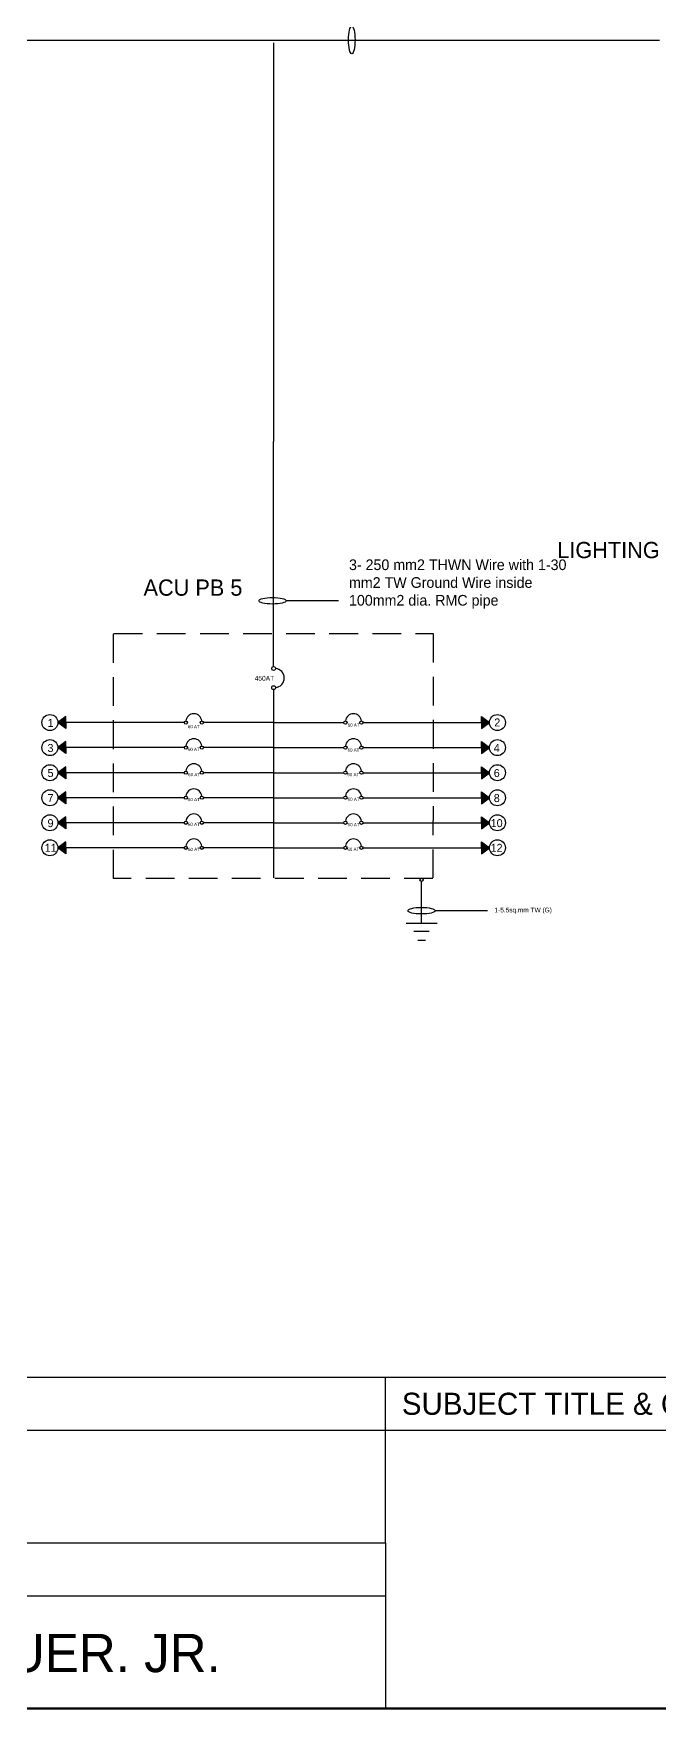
# Model space of a CAD drawing. Header units: inches. Extents: x -2 to 2474, y 1 to 287.
# Drawn here: x 2198.3 to 2267.5, y 1.3 to 186.2 of the extents above; entities that cross this region are included whole.
import ezdxf

# ---------------------------------------------------------------- set-up
doc = ezdxf.new("R2010")
doc.units = ezdxf.units.IN
doc.header["$MEASUREMENT"] = 0
doc.linetypes.add('HIDDEN2', pattern=[4.7625, 3.175, -1.5875])
doc.layers.add('LEGENDS', color=7, linetype='Continuous')
doc.layers.add('PIPING', color=7, linetype='Continuous', lineweight=70)
doc.styles.add('Annotative', font='txt')

msp = doc.modelspace()

# ---------------------------------------------------------------- hatches: boundary and pattern name
at = {"lineweight": 30, "true_color": 0x000000}
h = msp.add_hatch(color=18, dxfattribs=at)
h.dxf.hatch_style = 1
h.paths.add_polyline_path([(2201.9168, 110.15342), (2201.9168, 110.81574), (2201.0337, 110.15342), (2201.9168, 109.49109)])
h = msp.add_hatch(color=18, dxfattribs=at)
h.dxf.hatch_style = 1
h.paths.add_polyline_path([(2247.83808, 110.15342), (2247.83808, 109.49109), (2248.72118, 110.15342), (2247.83808, 110.81574)])
h = msp.add_hatch(color=18, dxfattribs=at)
h.dxf.hatch_style = 1
h.paths.add_polyline_path([(2201.9168, 107.38893), (2201.9168, 108.05125), (2201.0337, 107.38893), (2201.9168, 106.7266)])
h = msp.add_hatch(color=18, dxfattribs=at)
h.dxf.hatch_style = 1
h.paths.add_polyline_path([(2247.83808, 107.38893), (2247.83808, 106.7266), (2248.72118, 107.38893), (2247.83808, 108.05125)])
h = msp.add_hatch(color=18, dxfattribs=at)
h.dxf.hatch_style = 1
h.paths.add_polyline_path([(2201.9168, 104.62443), (2201.9168, 105.28676), (2201.0337, 104.62443), (2201.9168, 103.96211)])
h = msp.add_hatch(color=18, dxfattribs=at)
h.dxf.hatch_style = 1
h.paths.add_polyline_path([(2247.83808, 104.62443), (2247.83808, 103.96211), (2248.72118, 104.62443), (2247.83808, 105.28676)])
h = msp.add_hatch(color=18, dxfattribs=at)
h.dxf.hatch_style = 1
h.paths.add_polyline_path([(2201.9168, 101.85994), (2201.9168, 102.52227), (2201.0337, 101.85994), (2201.9168, 101.19762)])
h = msp.add_hatch(color=18, dxfattribs=at)
h.dxf.hatch_style = 1
h.paths.add_polyline_path([(2247.83808, 101.85994), (2247.83808, 101.19762), (2248.72118, 101.85994), (2247.83808, 102.52227)])
h = msp.add_hatch(color=18, dxfattribs=at)
h.dxf.hatch_style = 1
h.paths.add_polyline_path([(2201.9168, 99.09545), (2201.9168, 99.75778), (2201.0337, 99.09545), (2201.9168, 98.43312)])
h = msp.add_hatch(color=18, dxfattribs=at)
h.dxf.hatch_style = 1
h.paths.add_polyline_path([(2247.83808, 99.09545), (2247.83808, 98.43312), (2248.72118, 99.09545), (2247.83808, 99.75778)])
h = msp.add_hatch(color=18, dxfattribs=at)
h.dxf.hatch_style = 1
h.paths.add_polyline_path([(2201.9168, 96.33096), (2201.9168, 96.99329), (2201.0337, 96.33096), (2201.9168, 95.66863)])
h = msp.add_hatch(color=18, dxfattribs=at)
h.dxf.hatch_style = 1
h.paths.add_polyline_path([(2247.83808, 96.33096), (2247.83808, 95.66863), (2248.72118, 96.33096), (2247.83808, 96.99329)])

# ---------------------------------------------------------------- linework, layer by layer
at = {"lineweight": 30}
for p, q in [((2267.52465, 185.43087), (2101.0049, 185.43087)), ((2224.87744, 185.17296), (2224.87744, 141.17716)), ((2224.87744, 128.81374), (2224.87744, 141.17716)), ((2224.87744, 116.33885), (2224.87744, 128.81374)), ((2226.26078, 123.64317), (2232.04893, 123.64317)), ((2224.90277, 93.01383), (2224.90277, 113.78403)), ((2201.9168, 110.81574), (2201.0337, 110.15342)), ((2201.0337, 110.15342), (2201.0337, 110.15342)), ((2201.9168, 109.49109), (2201.0337, 110.15342)), ((2201.9168, 110.15342), (2201.9168, 110.81574)), ((2201.9168, 110.15342), (2201.9168, 109.49109)), ((2207.21541, 110.15342), (2201.9168, 110.15342)), ((2214.99791, 110.15342), (2207.21541, 110.15342)), ((2224.87744, 110.15342), (2217.11726, 110.15342)), ((2224.87744, 110.15342), (2232.63763, 110.15342)), ((2234.75697, 110.15342), (2242.53947, 110.15342)), ((2242.53947, 110.15342), (2247.83808, 110.15342)), ((2247.83808, 110.81574), (2248.72118, 110.15342)), ((2247.83808, 110.15342), (2247.83808, 110.81574)), ((2247.83808, 109.49109), (2248.72118, 110.15342)), ((2247.83808, 110.15342), (2247.83808, 109.49109)), ((2248.72118, 110.15342), (2248.72118, 110.15342)), ((2201.9168, 108.05125), (2201.0337, 107.38893)), ((2201.0337, 107.38893), (2201.0337, 107.38893)), ((2201.9168, 106.7266), (2201.0337, 107.38893)), ((2201.9168, 107.38893), (2201.9168, 108.05125)), ((2201.9168, 107.38893), (2201.9168, 106.7266)), ((2207.21541, 107.38893), (2201.9168, 107.38893)), ((2214.99791, 107.38893), (2207.21541, 107.38893)), ((2224.87744, 107.38893), (2217.11726, 107.38893)), ((2224.87744, 107.38893), (2232.63763, 107.38893)), ((2234.75697, 107.38893), (2242.53947, 107.38893)), ((2242.53947, 107.38893), (2247.83808, 107.38893)), ((2247.83808, 108.05125), (2248.72118, 107.38893)), ((2247.83808, 107.38893), (2247.83808, 108.05125)), ((2247.83808, 106.7266), (2248.72118, 107.38893)), ((2247.83808, 107.38893), (2247.83808, 106.7266)), ((2248.72118, 107.38893), (2248.72118, 107.38893)), ((2201.9168, 105.28676), (2201.0337, 104.62443)), ((2201.0337, 104.62443), (2201.0337, 104.62443)), ((2201.9168, 103.96211), (2201.0337, 104.62443)), ((2201.9168, 104.62443), (2201.9168, 105.28676)), ((2201.9168, 104.62443), (2201.9168, 103.96211)), ((2207.21541, 104.62443), (2201.9168, 104.62443)), ((2214.99791, 104.62443), (2207.21541, 104.62443)), ((2224.87744, 104.62443), (2217.11726, 104.62443)), ((2224.87744, 104.62443), (2232.63763, 104.62443)), ((2234.75697, 104.62443), (2242.53947, 104.62443)), ((2242.53947, 104.62443), (2247.83808, 104.62443)), ((2247.83808, 105.28676), (2248.72118, 104.62443)), ((2247.83808, 104.62443), (2247.83808, 105.28676)), ((2247.83808, 103.96211), (2248.72118, 104.62443)), ((2247.83808, 104.62443), (2247.83808, 103.96211)), ((2248.72118, 104.62443), (2248.72118, 104.62443)), ((2201.9168, 102.52227), (2201.0337, 101.85994)), ((2201.0337, 101.85994), (2201.0337, 101.85994)), ((2201.9168, 101.19762), (2201.0337, 101.85994)), ((2201.9168, 101.85994), (2201.9168, 102.52227)), ((2201.9168, 101.85994), (2201.9168, 101.19762)), ((2207.21541, 101.85994), (2201.9168, 101.85994)), ((2214.99791, 101.85994), (2207.21541, 101.85994)), ((2224.87744, 101.85994), (2217.11726, 101.85994)), ((2224.87744, 101.85994), (2232.63763, 101.85994)), ((2234.75697, 101.85994), (2242.53947, 101.85994)), ((2242.53947, 101.85994), (2247.83808, 101.85994)), ((2247.83808, 102.52227), (2248.72118, 101.85994)), ((2247.83808, 101.85994), (2247.83808, 102.52227)), ((2247.83808, 101.19762), (2248.72118, 101.85994)), ((2247.83808, 101.85994), (2247.83808, 101.19762)), ((2248.72118, 101.85994), (2248.72118, 101.85994)), ((2201.9168, 99.75778), (2201.0337, 99.09545)), ((2201.0337, 99.09545), (2201.0337, 99.09545)), ((2201.9168, 98.43312), (2201.0337, 99.09545)), ((2201.9168, 99.09545), (2201.9168, 99.75778)), ((2201.9168, 99.09545), (2201.9168, 98.43312)), ((2207.21541, 99.09545), (2201.9168, 99.09545)), ((2214.99791, 99.09545), (2207.21541, 99.09545)), ((2224.87744, 99.09545), (2217.11726, 99.09545)), ((2224.87744, 99.09545), (2232.63763, 99.09545)), ((2234.75697, 99.09545), (2242.53947, 99.09545)), ((2242.53947, 99.09545), (2247.83808, 99.09545)), ((2247.83808, 99.75778), (2248.72118, 99.09545)), ((2247.83808, 99.09545), (2247.83808, 99.75778)), ((2247.83808, 98.43312), (2248.72118, 99.09545)), ((2247.83808, 99.09545), (2247.83808, 98.43312)), ((2248.72118, 99.09545), (2248.72118, 99.09545)), ((2201.9168, 96.99329), (2201.0337, 96.33096)), ((2201.0337, 96.33096), (2201.0337, 96.33096)), ((2201.9168, 95.66863), (2201.0337, 96.33096)), ((2201.9168, 96.33096), (2201.9168, 96.99329)), ((2201.9168, 96.33096), (2201.9168, 95.66863)), ((2207.21541, 96.33096), (2201.9168, 96.33096)), ((2214.99791, 96.33096), (2207.21541, 96.33096)), ((2224.87744, 96.33096), (2217.11726, 96.33096)), ((2224.87744, 96.33096), (2232.63763, 96.33096)), ((2234.75697, 96.33096), (2242.53947, 96.33096)), ((2242.53947, 96.33096), (2247.83808, 96.33096)), ((2247.83808, 96.99329), (2248.72118, 96.33096)), ((2247.83808, 96.33096), (2247.83808, 96.99329)), ((2247.83808, 95.66863), (2248.72118, 96.33096)), ((2247.83808, 96.33096), (2247.83808, 95.66863)), ((2248.72118, 96.33096), (2248.72118, 96.33096)), ((2241.22671, 88.00567), (2241.22671, 92.62293)), ((2242.73016, 89.42882), (2248.51831, 89.42882)), ((2239.51801, 88.00567), (2242.93541, 88.00567)), ((2240.37236, 87.12257), (2242.08106, 87.12257)), ((2240.79954, 86.12009), (2241.65389, 86.12009))]:
    msp.add_line(p, q, dxfattribs=at)
at = {"linetype": 'HIDDEN2', "lineweight": 30}
for p, q in [((2207.17462, 92.94897), (2207.17462, 119.96726)), ((2207.21541, 119.98272), (2242.53947, 119.98272)), ((2242.49868, 119.96726), (2242.48563, 93.01383)), ((2242.48563, 92.9498), (2207.16157, 92.9498))]:
    msp.add_line(p, q, dxfattribs=at)
for p, q in [((2097.46993, 37.90291), (2237.2521, 37.90291)), ((2237.2521, 19.61377), (2237.2521, 37.90291)), ((2237.2521, 37.90291), (2336.63168, 37.90291)), ((2097.46993, 32.05039), (2237.2521, 32.05039)), ((2237.2521, 32.05039), (2336.63168, 32.05039)), ((2097.46993, 19.61377), (2237.2521, 19.61377)), ((2237.2521, 19.61377), (2237.2521, 1.32463)), ((2097.46993, 13.76125), (2237.2521, 13.76125))]:
    msp.add_line(p, q)
at = {"lineweight": 30}
for centre, radius in [((2224.87744, 116.1269), 0.21194), ((2224.87741, 114.00758), 0.21194), ((2200.1506, 110.15342), 0.8831), ((2249.60428, 110.15342), 0.8831), ((2215.17453, 110.15342), 0.17662), ((2216.94063, 110.15339), 0.17662), ((2232.81425, 110.15339), 0.17662), ((2234.58035, 110.15342), 0.17662), ((2200.1506, 107.38893), 0.8831), ((2215.17453, 107.38893), 0.17662), ((2216.94063, 107.3889), 0.17662), ((2232.81425, 107.3889), 0.17662), ((2234.58035, 107.38893), 0.17662), ((2249.60428, 107.38893), 0.8831), ((2200.1506, 104.62443), 0.8831), ((2249.60428, 104.62443), 0.8831), ((2215.17453, 104.62443), 0.17662), ((2216.94063, 104.62441), 0.17662), ((2232.81425, 104.62441), 0.17662), ((2234.58035, 104.62443), 0.17662), ((2200.1506, 101.85994), 0.8831), ((2215.17453, 101.85994), 0.17662), ((2216.94063, 101.85992), 0.17662), ((2232.81425, 101.85992), 0.17662), ((2234.58035, 101.85994), 0.17662), ((2249.60428, 101.85994), 0.8831), ((2200.1506, 99.09545), 0.8831), ((2249.60428, 99.09545), 0.8831), ((2215.17453, 99.09545), 0.17662), ((2216.94063, 99.09542), 0.17662), ((2232.81425, 99.09542), 0.17662), ((2234.58035, 99.09545), 0.17662), ((2200.1506, 96.33096), 0.8831), ((2215.17453, 96.33096), 0.17662), ((2216.94063, 96.33093), 0.17662), ((2232.81425, 96.33093), 0.17662), ((2234.58035, 96.33096), 0.17662), ((2249.60428, 96.33096), 0.8831), ((2241.22671, 92.79955), 0.17662)]:
    msp.add_circle(centre, radius, dxfattribs=at)
for centre, radius, start, end in [((2224.98975, 115.06724), 1.05972, 275.3698123, 84.6284618), ((2216.05758, 110.24701), 0.8831, 5.3698123, 174.6284618), ((2233.6973, 110.24701), 0.8831, 5.3715382, 174.6301877), ((2216.05758, 107.48252), 0.8831, 5.3698123, 174.6284618), ((2233.6973, 107.48252), 0.8831, 5.3715382, 174.6301877), ((2216.05758, 104.71802), 0.8831, 5.3698123, 174.6284618), ((2233.6973, 104.71802), 0.8831, 5.3715382, 174.6301877), ((2216.05758, 101.95353), 0.8831, 5.3698123, 174.6284618), ((2233.6973, 101.95353), 0.8831, 5.3715382, 174.6301877), ((2216.05758, 99.18904), 0.8831, 5.3698123, 174.6284618), ((2233.6973, 99.18904), 0.8831, 5.3715382, 174.6301877), ((2216.05758, 96.42455), 0.8831, 5.3698123, 174.6284618), ((2233.6973, 96.42455), 0.8831, 5.3715382, 174.6301877)]:
    msp.add_arc(centre, radius, start, end, dxfattribs=at)
for centre, major_axis in [((2233.50717, 185.50236), (0, 1.51209)), ((2224.75733, 123.60442), (1.51209, 0)), ((2241.22671, 89.39007), (1.51209, 0))]:
    msp.add_ellipse(centre, major_axis=major_axis, ratio=0.239999342, dxfattribs=at)
at = {"layer": 'PIPING'}
msp.add_line((2060.10957, 1.32463), (2473.79888, 1.32463), dxfattribs=at)

# ---------------------------------------------------------------- texts
at = {"lineweight": 30, "attachment_point": 1}
for s, insert, char_height, width in [('3- 250 mm2 THWN Wire with 1-30 mm2 TW Ground Wire inside 100mm2 dia. RMC pipe  ', (2233.20368, 128.16391), 1.1761271, 26.528762), ('1-5.5sq.mm TW (G) ', (2249.28316, 89.72358), 0.5200544, 6.6279271)]:
    msp.add_mtext(s, dxfattribs=dict(at, insert=insert, char_height=char_height, width=width))
at = {"lineweight": 30}
for s, heights, insert, char_height, attachment_point in [(' 450AT', [0], (2222.57913, 115.31451), 0.529861, 1), ('1', [0], (2199.89102, 110.555), 0.8831, 1), ('60 AT', [0], (2215.39665, 109.88899), 0.353241, 1), ('60 AT', [0], (2233.06369, 110.06053), 0.353241, 1), ('2', [0], (2249.92096, 110.61213), 0.8831, 3), ('3', [0.90238], (2199.89102, 107.7905), 0.8831, 1), ('60 AT', [0], (2215.39187, 107.36999), 0.353241, 1), ('60 AT', [0], (2233.0487, 107.29623), 0.353241, 1), ('4', [0.90238], (2249.86386, 107.7905), 0.8831, 3), ('5', [0], (2199.89102, 105.02601), 0.8831, 1), ('60 AT', [0], (2215.43525, 104.5909), 0.353241, 1), ('60 AT', [0], (2233.03284, 104.59062), 0.353241, 1), ('6', [0], (2249.86386, 105.02601), 0.8831, 3), ('7', [0.8831], (2199.89102, 102.26152), 0.8831, 1), ('60 AT', [0], (2215.40483, 101.83718), 0.353241, 1), ('60 AT', [0], (2233.06234, 101.86583), 0.353241, 1), ('8', [0.8831], (2249.86386, 102.26152), 0.8831, 3), ('9', [0], (2199.89102, 99.49703), 0.8831, 1), ('60 AT', [0], (2215.40538, 99.09717), 0.353241, 1), ('60 AT', [0], (2233.0623, 99.06744), 0.353241, 1), ('10', [0], (2250.18276, 99.49703), 0.883102, 3), ('11', [0], (2199.58002, 96.77118), 0.883102, 1), ('60 AT', [0], (2215.42014, 96.32898), 0.353241, 1), ('60 AT', [0], (2233.03295, 96.34349), 0.353241, 1), ('12', [0], (2250.17486, 96.77118), 0.883102, 3)]:
    msp.add_mtext_dynamic_manual_height_columns(s, width=174.9023624, gutter_width=220.77538, heights=heights, dxfattribs=dict(at, insert=insert, char_height=char_height, attachment_point=attachment_point))
at = {"attachment_point": 1, "style": 'Annotative'}
for s, insert, char_height, width in [('SUBJECT TITLE & CODE:', (2239.04442, 36.18181), 2.4384616, 62.5013806), ('\\pxqc;ENGR. NICANOR B. FABRACUER. JR.', (2107.60856, 9.56019), 4.2218919, 122.4735154)]:
    msp.add_mtext(s, dxfattribs=dict(at, insert=insert, char_height=char_height, width=width))
at = {"layer": 'LEGENDS', "lineweight": 30, "attachment_point": 1}
for s, insert, char_height in [('LIGHTING PANEL BOARD 1', (2256.22144, 130.09708), 1.7929049), ('ACU PB 5', (2210.49912, 125.95108), 1.792905)]:
    msp.add_mtext_dynamic_manual_height_columns(s, width=42.0242729, gutter_width=8.96452, heights=[0], dxfattribs=dict(at, insert=insert, char_height=char_height))

doc.saveas('drawing.dxf')
